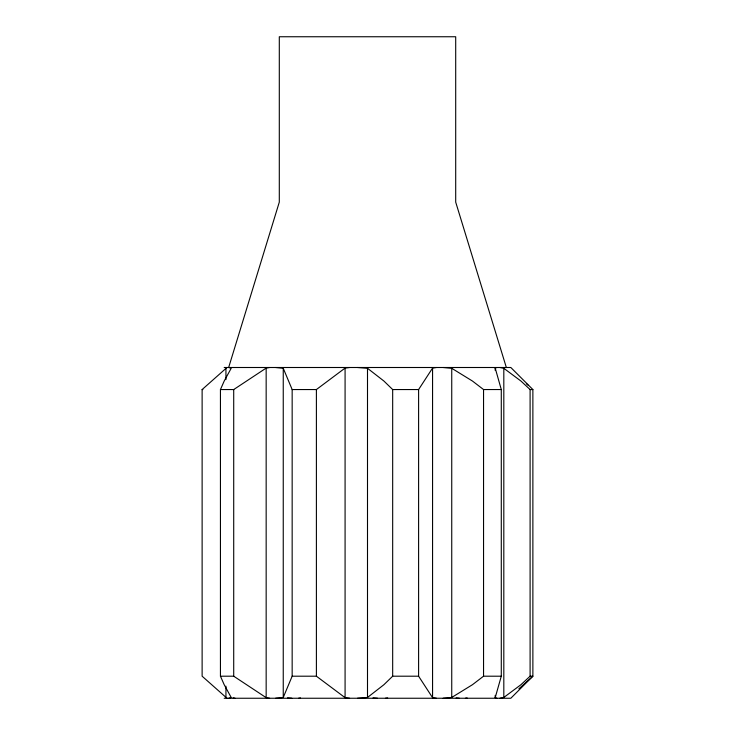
<?xml version="1.0" encoding="UTF-8"?>
<svg xmlns="http://www.w3.org/2000/svg" width="735" height="735" viewBox="0 0 735 735"><rect width="100%" height="100%" fill="white"/><g stroke="black" fill="none" stroke-linecap="round" stroke-linejoin="round"><path stroke-width="1.1" d="M496.933 698.25L495.206 697.662L501.288 676.209L501.288 389.541L495.206 368.088L496.933 367.5M228.658 367.5L279.3 202.125L279.3 36.75L455.7 36.75L455.7 202.125L506.341 367.5M275.616 367.5L283.251 368.29L292.162 389.55L292.162 676.2L283.251 697.46L275.616 698.25M228.842 698.25L231.185 697.46L224.193 684.698L220.445 676.2L220.445 389.55L224.193 381.052L231.185 368.29L228.842 367.5M436.425 698.25L432.566 697.662L418.601 676.2L418.601 389.55L432.566 368.088L436.425 367.5M418.601 676.2L392.674 676.2L383.9 684.717L367.5 697.46L357.522 698.25M224.175 367.5L510.825 367.5L532.875 389.55L532.875 676.2L530.1 676.2L520.94 684.708L503.815 697.451L499.965 698.25M226.996 698.25L202.125 676.2L202.125 389.55L226.996 367.5M518.882 688.814L532.875 676.2L510.825 698.25L224.175 698.25M501.288 676.209L483.547 676.2L472.467 684.698L451.74 697.451L443.177 698.25M292.162 389.55L316.399 389.55L345.082 368.088L349.575 367.5M220.445 389.55L233.712 389.55L266.162 368.097L269.598 367.5M465.402 698.25L467.12 697.956M298.575 698.25L300.505 697.956M385.425 698.25L387.667 697.956M202.125 389.55L202.851 389.55M357.522 367.5L367.5 368.29L383.9 381.033L392.674 389.55L418.601 389.55M443.177 367.5L451.74 368.299L472.467 381.052L483.547 389.55L501.288 389.541M499.965 367.5L503.815 368.299L520.94 381.042L530.1 389.55L532.875 389.55M220.445 676.2L233.712 676.2L266.162 697.653L269.598 698.25M292.162 676.2L316.399 676.2L345.082 697.662L349.575 698.25M373.04 697.901L377.478 698.25M287.541 697.855L291.823 698.25M456.113 697.91L459.384 698.25M233.105 697.855L235.035 698.25M526.37 383.688L527.996 385.149M530.1 389.55L530.1 676.2M503.815 368.299L503.815 697.451M495.206 368.088L495.206 370.385M495.206 695.365L495.206 697.662M483.547 389.55L483.547 676.2M451.74 368.299L451.74 697.451M432.566 368.088L432.566 697.662M392.674 389.55L392.674 676.2M367.5 368.29L367.5 697.46M345.082 368.088L345.082 697.662M316.399 389.55L316.399 676.2M283.251 368.29L283.251 697.46M266.162 368.097L266.162 697.653M233.712 389.55L233.712 676.2M225.939 368.097L225.939 379.572M225.939 686.178L225.939 697.653"/></g></svg>
